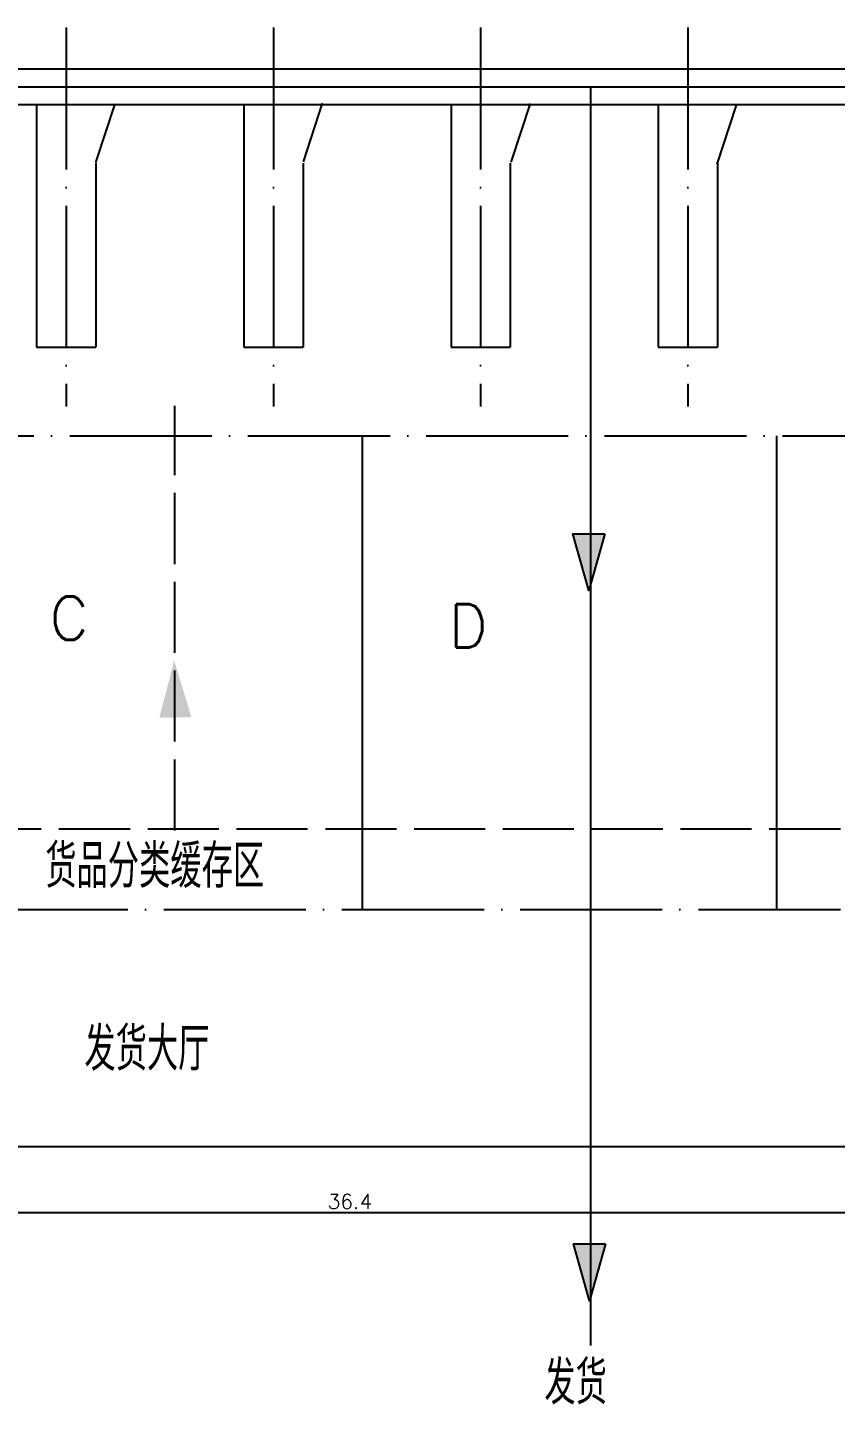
# Model space of a CAD drawing. Header units: millimetres. Extents: x 185 to 927, y 113 to 527.
# Drawn here: x 613.5 to 749.9, y 156.4 to 389 of the extents above; entities that cross this region are included whole.
import ezdxf

# ---------------------------------------------------------------- set-up
doc = ezdxf.new("R2010")
doc.units = ezdxf.units.MM
doc.linetypes.add('ACAD_ISO02W100', pattern=[15, 12, -3])
doc.linetypes.add('ACAD_ISO04W100', pattern=[30, 24, -3, 0, -3])
doc.layers.add('图层1', color=172, linetype='ACAD_ISO04W100')
doc.layers.add('图层2', color=2, linetype='Continuous')
doc.styles.get("Standard").update_dxf_attribs({"font": 'txt', "bigfont": 'gbcbig.shx'})
doc.dimstyles.new('ISO-25', dxfattribs={"dimtxt": 2.5, "dimasz": 2.5, "dimexe": 1.25, "dimexo": 0.625, "dimtad": 1, "dimtxsty": 'Standard', "dimcen": 2.5, "dimadec": 0, "dimazin": 0, "dimtfac": 1, "dimtmove": 0, "dimatfit": 3, "dimfxl": 1, "dimarcsym": 0})

# ---------------------------------------------------------------- blocks, each defined once
blk = doc.blocks.new('*D28')
at = {"layer": 'Defpoints', "color": 0}
for p in [(485.85, 210.68), (849.99, 200.01), (849.99, 188.82)]:
    blk.add_point(p, dxfattribs=at)
at = {"layer": '图层2', "color": 0, "lineweight": -2}
for p, q in [((485.85, 210.05), (485.85, 187.57)), ((849.99, 199.39), (849.99, 187.57)), ((488.35, 188.82), (847.49, 188.82))]:
    blk.add_line(p, q, dxfattribs=at)
at = {"layer": '图层2', "color": 0}
for points in [[(488.35, 189.24), (488.35, 188.41), (485.85, 188.82)], [(847.49, 189.24), (847.49, 188.41), (849.99, 188.82)]]:
    blk.add_solid(points, dxfattribs=at)
at = {"layer": '图层2', "color": 0, "insert": (667.92, 190.7), "char_height": 2.5, "attachment_point": 5}
blk.add_mtext('36.4', dxfattribs=at)

msp = doc.modelspace()

# ---------------------------------------------------------------- hatches: boundary and pattern name
at = {"layer": '图层2'}
h = msp.add_hatch(color=256, dxfattribs=at)
h.set_gradient(color1=(33, 241, 14), one_color=1, tint=1)
h.paths.add_polyline_path([(711.008, 303.498), (708.297, 293.883), (705.586, 303.498)])
h = msp.add_hatch(color=256, dxfattribs=at)
h.set_gradient(color1=(33, 241, 14), one_color=1, tint=1)
h.paths.add_polyline_path([(641.145, 272.507), (638.227, 282.061), (635.724, 272.39)])
h = msp.add_hatch(color=256, dxfattribs=at)
h.set_gradient(color1=(23, 6, 249), one_color=1, tint=1)
h.paths.add_polyline_path([(641.145, 272.507), (638.227, 282.061), (635.724, 272.39)])
h = msp.add_hatch(color=256, dxfattribs=at)
h.set_gradient(color1=(33, 241, 14), one_color=1, tint=1)
h.paths.add_polyline_path([(711.112, 183.521), (708.401, 173.906), (705.69, 183.521)])

# ---------------------------------------------------------------- linework, layer by layer
at = {"linetype": 'ACAD_ISO04W100'}
for p, q in [((620, 388.999), (620, 325)), ((655, 388.999), (655, 325)), ((690, 388.999), (690, 325)), ((725, 388.999), (725, 325)), ((440, 320), (850, 320)), ((485.982, 240), (850, 240))]:
    msp.add_line(p, q, dxfattribs=at)
for p, q in [((455, 381.999), (875, 381.999)), ((455, 378.999), (875, 378.999)), ((455, 375.999), (875, 375.999)), ((615, 375.999), (615, 335)), ((625.009, 366.173), (628.265, 376.117)), ((650, 375.999), (650, 335)), ((660.056, 366.307), (663.312, 376.251)), ((685, 375.999), (685, 335)), ((695.158, 366.244), (698.414, 376.188)), ((720, 375.999), (720, 335)), ((729.979, 365.941), (733.236, 375.885)), ((625, 366.099), (625, 335)), ((660, 366.099), (660, 335)), ((695, 366.099), (695, 335)), ((730, 366.099), (730, 335)), ((615, 335), (625, 335)), ((650, 335), (660, 335)), ((685, 335), (695, 335)), ((720, 335), (730, 335)), ((670, 320), (670, 240)), ((740, 320), (740, 240)), ((200, 200), (900, 200))]:
    msp.add_line(p, q)
at = {"color": 3}
msp.add_line((708.56, 378.976), (708.56, 166.384), dxfattribs=at)
at = {"layer": '图层1', "linetype": 'ACAD_ISO02W100'}
for p, q in [((638.332, 253.371), (638.332, 325.099)), ((423.769, 253.634), (830.09, 253.634))]:
    msp.add_line(p, q, dxfattribs=at)
at = {"layer": '图层2'}
for points in [[(711.008, 303.498), (708.297, 293.883), (705.586, 303.498)], [(711.112, 183.521), (708.401, 173.906), (705.69, 183.521)]]:
    msp.add_lwpolyline(points, close=True, dxfattribs=at)

# ---------------------------------------------------------------- texts
at = {"width": 38.46154, "attachment_point": 1}
for s, insert, char_height in [('C', (617.171, 292.874), 7.335), ('D', (684.598, 291.591), 7.335), ('货品分类缓存区', (616.456, 251.007), 7.3352), ('发货大厅', (623.065, 220.133), 7.3352), ('发货', (700.764, 163.762), 7.3352)]:
    msp.add_mtext(s, dxfattribs=dict(at, insert=insert, char_height=char_height))

# ---------------------------------------------------------------- dimensions: what is measured, and where the dimension line sits
at = {"layer": '图层2'}
dim = msp.add_linear_dim(base=(849.988, 188.824), p1=(485.851, 210.676), p2=(849.988, 200.01), text='36.4', dimstyle='ISO-25', override={"dimtmove": 1}, dxfattribs=at)
dim.commit()
dim.dimension.update_dxf_attribs({"geometry": '*D28', "text_midpoint": (667.919, 190.699)})

doc.saveas('drawing.dxf')
